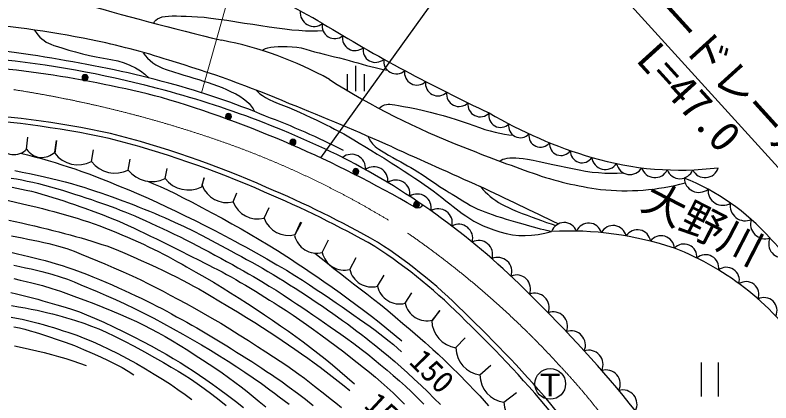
# Model space of a CAD drawing. Units: millimetres, scale not verified. Extents: x 40000 to 680000, y 20000 to 380000.
# Drawn here: x 85692 to 130026, y 295508 to 318284 of the extents above; entities that cross this region are included whole.
import ezdxf
from ezdxf.enums import TextEntityAlignment as Align

# ---------------------------------------------------------------- set-up
doc = ezdxf.new("R2010")
doc.units = ezdxf.units.MM
doc.header["$LTSCALE"] = 1000
doc.linetypes.add('CHAIN', pattern=[18.5, 12, -1.5, 3.5, -1.5])
for name, color, linetype, lineweight in [('M-BGD', 7, 'Continuous', 25), ('M-BMK', 2, 'CHAIN', 13), ('M-STR-HTXT', 7, 'Continuous', 13), ('M-STR-STRC', 7, 'Continuous', 25)]:
    doc.layers.add(name, color=color, linetype=linetype, lineweight=lineweight)
doc.styles.add('ＭＳ ゴシック', font='')
doc.styles.get('ＭＳ ゴシック').set_extended_font_data('MS Gothic')

msp = doc.modelspace()

# ---------------------------------------------------------------- hatches: boundary and pattern name
at = {"layer": 'M-BGD'}
for points in [[(89968, 314610, 0.41422), (89793, 314785, 0.41422), (89618, 314610, 0.41422), (89793, 314435, 0.41422)], [(98382, 312333, 0.41422), (98207, 312508, 0.41422), (98032, 312333, 0.41422), (98207, 312158, 0.41422)], [(102167, 310824, 0.41422), (101992, 310999, 0.41422), (101817, 310824, 0.41422), (101992, 310649, 0.41422)], [(105854, 309090, 0.41422), (105679, 309265, 0.41422), (105504, 309090, 0.41422), (105679, 308915, 0.41422)], [(109412, 307147, 0.41422), (109237, 307322, 0.41422), (109062, 307147, 0.41422), (109237, 306972, 0.41422)]]:
    msp.add_hatch(color=256, dxfattribs=at).paths.add_polyline_path(points)

# ---------------------------------------------------------------- linework, layer by layer
for p, q in [((105686, 313810), (105686, 315310)), ((105186, 313810), (105186, 314810)), ((106186, 313810), (106186, 314810)), ((86367, 310412), (86446, 311110)), ((88123, 310921), (88016, 310170)), ((88020, 310240), (88123, 310921)), ((90172, 309678), (90287, 310371)), ((92328, 309185), (92451, 309821)), ((94486, 308691), (94615, 309271)), ((96645, 308197), (96779, 308722)), ((96779, 308722), (96655, 308288)), ((98484, 307321), (98690, 307852)), ((100303, 306354), (100600, 306983)), ((102441, 306113), (102090, 305332)), ((102117, 305389), (102511, 306113)), ((103708, 304340), (104074, 305077)), ((105328, 303348), (105706, 304041)), ((106947, 302355), (107339, 303004)), ((108567, 301360), (108972, 301968)), ((110605, 300931), (110133, 300352)), ((110187, 300364), (110605, 300931)), ((111549, 298752), (112102, 299329)), ((112961, 297152), (113600, 297726)), ((125943, 297890), (125943, 295890)), ((126943, 297890), (126943, 295890)), ((114370, 295552), (115097, 296124))]:
    msp.add_line(p, q, dxfattribs=at)
for points in [[(93821, 317812), (93873, 317910), (93950, 317995), (94050, 318066), (94175, 318125), (94324, 318172), (94497, 318205), (94694, 318224), (94915, 318231), (95161, 318231), (95433, 318226), (95730, 318218), (96051, 318205), (96398, 318184), (96773, 318153), (97177, 318111), (97625, 318053), (98115, 317980), (99139, 317818), (99631, 317744), (100109, 317673), (100586, 317600), (101054, 317531), (101505, 317471), (101933, 317425), (102337, 317392), (102723, 317369), (103090, 317357), (103435, 317357), (103758, 317370)], [(86814, 317410), (86924, 317257), (87034, 317120), (87146, 316997), (87265, 316886), (87396, 316784), (87523, 316698), (87645, 316631), (87783, 316571), (87956, 316507), (88186, 316430), (88487, 316336), (88845, 316230), (89238, 316120), (89646, 316011), (90047, 315911), (90452, 315827), (90877, 315756), (91303, 315684), (91711, 315598), (92085, 315484), (92426, 315344), (92746, 315188), (93042, 315011), (93311, 314812), (93548, 314588)], [(100186, 316204), (100268, 316266), (100382, 316318), (100526, 316362), (100696, 316396), (100888, 316421), (101115, 316437), (101377, 316445), (101658, 316443), (101944, 316428), (102219, 316400), (102480, 316353), (102737, 316289), (102994, 316214), (103257, 316135), (103529, 316060), (103817, 315989), (104420, 315841), (104719, 315767), (105006, 315693), (105279, 315619), (105543, 315545), (105802, 315471), (106056, 315400), (106309, 315333), (106560, 315269), (106807, 315208), (107051, 315150), (107292, 315096), (107532, 315045)], [(93202, 316075), (93323, 315909), (93458, 315757), (93606, 315617), (93769, 315489), (93946, 315370), (94137, 315265), (94342, 315176), (94560, 315095), (95038, 314933), (95302, 314846), (95586, 314760), (95880, 314673), (96175, 314586), (96462, 314496), (96742, 314408), (97021, 314321), (97297, 314231), (97569, 314135), (97835, 314029), (98102, 313911), (98371, 313785), (98632, 313652), (98873, 313514), (99082, 313374), (99261, 313230), (99417, 313083), (99549, 312931), (99653, 312776), (99728, 312618)], [(99833, 313877), (99924, 313773), (100049, 313667), (100205, 313558), (100390, 313446), (100600, 313332), (100845, 313216), (101126, 313097), (101430, 312976), (101744, 312850), (102056, 312719), (102371, 312578), (102700, 312429), (103031, 312277), (103353, 312126), (103657, 311980), (103933, 311845), (104189, 311718), (104437, 311591), (104692, 311456), (104967, 311304), (105261, 311137), (105565, 310959), (105881, 310771), (106211, 310571), (106558, 310358), (106936, 310125), (107343, 309872), (107758, 309611), (108158, 309356), (108523, 309121), (108846, 308910), (109142, 308713), (109419, 308524), (109686, 308339), (109951, 308151), (110216, 307956), (110475, 307758), (110726, 307563), (110966, 307376), (111192, 307201), (111392, 307043), (111569, 306898), (111739, 306761), (111920, 306626), (112127, 306487), (112361, 306341), (112610, 306191), (112875, 306043), (113157, 305904), (113458, 305780), (113782, 305665), (114129, 305554), (114491, 305457), (114861, 305383), (115233, 305343), (115607, 305335), (115989, 305352), (116376, 305397), (116768, 305471), (117162, 305576)], [(107056, 312792), (107125, 312867), (107198, 312929), (107277, 312978), (107367, 313015), (107471, 313040), (107577, 313053), (107682, 313053), (107805, 313041), (107967, 313016), (108188, 312978), (108485, 312923), (108845, 312853), (109241, 312772), (109648, 312683), (110039, 312589), (110418, 312490), (110803, 312383), (111187, 312270), (111563, 312155), (111924, 312042), (112271, 311925), (112608, 311803), (112934, 311683), (113250, 311573), (113553, 311480), (113844, 311405), (114124, 311340), (114393, 311289), (114650, 311252), (114895, 311231)], [(106390, 311167), (106453, 311017), (106538, 310873), (106653, 310732), (106733, 310650), (106818, 310573), (106916, 310495), (107036, 310410), (107185, 310311), (107375, 310195), (107600, 310066), (107844, 309929), (108089, 309793), (108317, 309664), (108522, 309548), (108715, 309440), (108906, 309331), (109105, 309215), (109320, 309082), (109561, 308924), (109821, 308746), (110087, 308562), (110345, 308385), (110581, 308227), (110787, 308095), (110971, 307980), (111147, 307874), (111326, 307766), (111519, 307650), (111732, 307518), (111955, 307378), (112184, 307237), (112411, 307103), (112633, 306984), (112842, 306885), (113042, 306800), (113243, 306723), (113453, 306648), (113682, 306568), (113939, 306482), (114219, 306394), (114505, 306307), (115040, 306148), (115267, 306080), (115475, 306019), (115673, 305963), (115870, 305908), (116076, 305852), (116288, 305796), (116500, 305740), (116716, 305686), (116936, 305631), (117162, 305576)], [(86013, 310174), (86427, 310069), (86832, 309962), (87232, 309853), (87632, 309738), (88035, 309618), (88428, 309497), (88809, 309376), (89197, 309247), (89612, 309102), (90073, 308932), (90596, 308731), (91167, 308505), (91764, 308263), (92364, 308014), (92942, 307767), (93495, 307524), (94037, 307278), (94577, 307028), (95121, 306769), (95677, 306499), (96246, 306217), (96824, 305926), (97408, 305626), (97996, 305318), (98588, 305001), (98889, 304838), (99198, 304669), (99512, 304495), (99828, 304319), (100143, 304142), (100454, 303965), (100759, 303791), (101054, 303620), (101336, 303455), (101603, 303296), (102095, 302997), (102543, 302714), (102961, 302442), (103361, 302177), (103756, 301913), (104144, 301651), (104518, 301393), (104878, 301141), (105565, 300655), (105893, 300426), (106209, 300205), (106514, 299989), (106809, 299777), (107093, 299564), (107368, 299351), (107632, 299140), (107885, 298930), (108129, 298722), (108362, 298514)], [(114120, 309707), (114209, 309765), (114311, 309813), (114429, 309850), (114564, 309877), (114717, 309893), (114884, 309899), (115062, 309896), (115261, 309882), (115489, 309856), (115757, 309817), (116076, 309760), (116441, 309686), (117233, 309516), (117622, 309436), (118002, 309356), (118387, 309272), (118772, 309192), (119156, 309121), (119535, 309068), (119909, 309032), (120281, 309007), (120650, 308995), (121015, 308998), (121376, 309017)], [(85667, 309156), (86107, 309068), (86546, 308978), (86981, 308885), (87410, 308789), (87830, 308691), (88236, 308592), (88627, 308491), (89003, 308388), (89366, 308283), (89719, 308174), (90063, 308063), (90399, 307951), (90729, 307836), (91054, 307721), (91376, 307604), (91697, 307486), (92017, 307368), (92336, 307250), (92650, 307131), (92961, 307010), (93268, 306889), (93571, 306766), (93871, 306642), (94168, 306517), (94462, 306390), (94754, 306261), (95043, 306131), (95601, 305869), (96137, 305604), (96667, 305332), (97205, 305048), (98356, 304434), (98658, 304272), (98963, 304107), (99271, 303939), (99581, 303767), (99894, 303592), (100207, 303413), (100521, 303230), (100834, 303043), (101150, 302851), (101472, 302652), (101797, 302448), (102124, 302240), (102451, 302029), (102777, 301816), (103099, 301603), (103415, 301391), (103725, 301181), (104026, 300974), (104321, 300768), (104613, 300560), (104901, 300352), (105186, 300143), (105465, 299936), (105737, 299730), (106003, 299527), (106261, 299329), (106510, 299135), (106750, 298946), (107192, 298592), (107593, 298260), (107968, 297939), (108337, 297614), (108715, 297273), (109109, 296909), (109506, 296533), (109899, 296151), (110279, 295775), (110639, 295411)], [(85463, 308708), (85770, 308658), (86080, 308602), (86397, 308539), (86726, 308467), (87066, 308386), (87414, 308297), (87766, 308201), (88121, 308100), (88476, 307994), (88828, 307886), (89176, 307775), (89518, 307665), (89850, 307555), (90170, 307448), (90476, 307344), (90768, 307243), (91049, 307143), (91323, 307042), (91593, 306940), (91863, 306835), (92136, 306725), (92416, 306610), (92706, 306488), (93009, 306357), (93326, 306217), (93653, 306069), (93987, 305915), (94329, 305755), (94674, 305590), (95021, 305422), (95369, 305252), (95715, 305079), (96057, 304907), (96393, 304735), (96730, 304559), (97072, 304378), (97416, 304193), (97761, 304005), (98102, 303816), (98438, 303629), (98765, 303444), (99081, 303264), (99383, 303091), (99668, 302925), (100169, 302631), (100597, 302372), (101000, 302120), (101423, 301846), (101914, 301522), (102198, 301333), (102505, 301126), (102829, 300907), (103164, 300678), (103504, 300444), (103843, 300210), (104175, 299978), (104494, 299754), (104795, 299541), (105070, 299344), (105556, 298988), (105984, 298666), (106375, 298362), (106750, 298062), (107128, 297753), (107508, 297437), (107874, 297124), (108232, 296809), (108587, 296486), (108942, 296149), (109301, 295796), (109661, 295430)], [(85514, 308177), (85788, 308126), (86065, 308069), (86350, 308006), (86645, 307936), (86952, 307856), (87267, 307769), (87586, 307675), (87909, 307576), (88233, 307474), (88554, 307368), (88872, 307262), (89183, 307155), (89485, 307050), (89775, 306948), (90309, 306756), (90797, 306572), (91274, 306382), (91771, 306172), (92322, 305929), (92628, 305789), (92951, 305638), (93288, 305477), (93635, 305309), (93987, 305136), (94340, 304962), (94689, 304788), (95358, 304453), (95966, 304149), (96524, 303870), (96791, 303735), (97053, 303602), (97312, 303469), (97571, 303334), (97830, 303196), (98094, 303053), (98363, 302903), (98640, 302746), (98923, 302582), (99209, 302413), (99498, 302241), (99785, 302067), (100069, 301893), (100348, 301720), (100619, 301551), (100880, 301387), (101129, 301229), (101585, 300935), (102001, 300660), (102395, 300391), (102788, 300117), (103198, 299826), (103634, 299509), (104082, 299177), (104531, 298838), (104968, 298503), (105381, 298183), (105766, 297883), (106129, 297596), (106479, 297313), (106824, 297027), (107170, 296727), (107517, 296415), (107860, 296097), (108200, 295771), (108538, 295437)], [(93459, 308522), (93808, 308381), (94198, 308212), (94622, 308017), (95078, 307798), (95560, 307559), (96083, 307290), (96650, 306990), (97239, 306672), (97829, 306348), (98398, 306030), (98944, 305722), (99481, 305415), (100013, 305104), (100545, 304786), (101081, 304455), (101353, 304283), (101628, 304107), (101905, 303926), (102182, 303743), (102459, 303558), (102735, 303373), (103007, 303188), (103275, 303005), (103538, 302824), (103795, 302646), (104288, 302301), (104762, 301963), (105223, 301628), (105678, 301290), (106134, 300946), (106590, 300595), (107041, 300242), (107489, 299884), (107935, 299521), (108380, 299152)], [(113006, 308206), (113138, 308048), (113275, 307900), (113417, 307761), (113567, 307629), (113725, 307503), (113886, 307388), (114050, 307283), (114224, 307184), (114415, 307085), (114630, 306981), (114878, 306870), (115152, 306755), (115442, 306640), (115736, 306526), (116021, 306417), (116300, 306313), (116580, 306211), (116860, 306112), (117135, 306017), (117405, 305925)], [(85219, 307407), (85790, 307285), (86372, 307150), (86982, 306998), (87301, 306917), (87628, 306831), (87961, 306743), (88299, 306650), (88640, 306555), (88982, 306455), (89324, 306352), (89664, 306246), (89999, 306135), (90330, 306021), (90657, 305902), (90985, 305778), (91312, 305650), (91638, 305518), (91962, 305382), (92283, 305244), (92600, 305104), (92913, 304963), (93220, 304821), (93522, 304680), (93817, 304537), (94106, 304392), (94390, 304246), (94669, 304098), (94945, 303948), (95217, 303798), (95487, 303647), (95755, 303495), (96287, 303193), (96813, 302892), (97328, 302590), (97835, 302285), (98336, 301978), (98835, 301665), (99333, 301344), (99828, 301018), (100318, 300688), (100799, 300358), (101268, 300032), (101721, 299713), (102161, 299399), (102593, 299085), (103021, 298764), (103451, 298431), (103882, 298087), (104311, 297735), (104738, 297374), (105165, 297003), (105593, 296622)], [(85323, 306247), (85696, 306165), (86074, 306080), (86453, 305993), (86830, 305904), (87201, 305815), (87562, 305726), (87910, 305638), (88248, 305551), (88584, 305463), (88915, 305374), (89242, 305285), (89563, 305194), (89879, 305103), (90188, 305010), (90490, 304916), (90785, 304820), (91071, 304723), (91618, 304520), (92134, 304308), (92625, 304093), (93094, 303879), (93545, 303673), (93976, 303475), (94382, 303283), (94770, 303093), (95144, 302905), (95510, 302716), (95849, 302538), (96157, 302371), (96464, 302199), (96796, 302007), (97184, 301781), (97652, 301504), (98180, 301189), (98732, 300856), (99272, 300526), (99763, 300221), (100197, 299945), (100598, 299683), (100979, 299430), (101351, 299178), (101728, 298921), (102109, 298659), (102486, 298397), (102859, 298134), (103227, 297869), (103589, 297601), (103946, 297331), (104299, 297058), (104646, 296784), (104988, 296507), (105325, 296228)], [(85475, 305314), (85794, 305255), (86115, 305194), (86435, 305131), (86754, 305066), (87067, 305000), (87374, 304932), (87671, 304862), (87956, 304790), (88228, 304717), (88719, 304567), (89156, 304412), (89569, 304249), (90948, 303674), (91483, 303445), (92027, 303206), (92560, 302965), (93063, 302731), (93522, 302507), (93952, 302289), (94371, 302070), (94796, 301842), (95246, 301597), (95725, 301337), (96218, 301065), (96724, 300781), (97236, 300487), (97752, 300183), (98285, 299859), (98837, 299515), (99388, 299165), (99917, 298825), (100403, 298509), (100843, 298222), (101249, 297953), (101628, 297696), (101989, 297447), (102337, 297199), (102666, 296958), (102969, 296727), (103259, 296499), (103855, 296024), (104177, 295770), (104507, 295508), (104840, 295240)], [(85513, 304340), (85842, 304262), (86490, 304110), (86811, 304033), (87132, 303953), (87455, 303869), (87780, 303780), (88110, 303685), (88445, 303581), (88788, 303467), (89141, 303342), (89505, 303206), (89877, 303062), (90254, 302910), (90633, 302754), (91010, 302594), (91383, 302433), (91749, 302272), (92104, 302112), (92446, 301957), (92774, 301805), (93092, 301653), (93401, 301502), (93703, 301350), (94000, 301197), (94293, 301044), (94584, 300889), (94875, 300732), (95168, 300572), (95463, 300410), (95760, 300245), (96056, 300078), (96351, 299909), (96645, 299738), (96938, 299565), (97231, 299391), (97522, 299215), (97814, 299038), (98105, 298859), (98395, 298679), (98687, 298496), (98982, 298311), (99278, 298123), (99574, 297933), (99869, 297742), (100160, 297551), (100447, 297360), (100729, 297171), (101004, 296982), (101270, 296797), (101778, 296433), (102260, 296075), (102723, 295719), (103176, 295360)], [(103278, 304305), (103647, 304006), (104020, 303708), (104395, 303410), (104774, 303111), (105156, 302810), (105542, 302510), (106321, 301912), (106718, 301603), (107122, 301281), (107548, 300931), (107996, 300557), (108442, 300180), (108862, 299822), (109756, 299054), (109967, 298868), (110201, 298654), (110501, 298370), (110872, 298014), (111288, 297614), (111737, 297173), (112210, 296696), (112695, 296187), (112944, 295918), (113203, 295636), (113470, 295343)], [(85623, 303590), (85962, 303520), (86298, 303448), (86630, 303374), (86952, 303299), (87264, 303224), (87560, 303148), (87839, 303071), (88332, 302921), (88757, 302772), (89153, 302617), (89557, 302449), (90508, 302050), (91036, 301823), (91581, 301581), (92135, 301326), (92690, 301060), (93250, 300778), (93822, 300481), (94398, 300172), (94969, 299859), (95528, 299547), (96076, 299235), (96618, 298920), (97152, 298603), (97679, 298281), (98195, 297956), (98694, 297633), (99175, 297312), (99651, 296985), (100137, 296641), (100644, 296272), (100911, 296074), (101188, 295867), (101471, 295652), (101759, 295432)], [(85626, 302807), (85982, 302726), (86331, 302644), (86670, 302561), (86994, 302478), (87300, 302396), (87855, 302233), (88358, 302069), (88832, 301899), (89302, 301723), (89791, 301538), (90308, 301342), (90836, 301136), (91364, 300924), (91877, 300709), (92364, 300494), (92816, 300282), (93241, 300073), (93653, 299860), (94063, 299638), (94485, 299402), (94925, 299147), (95374, 298876), (95822, 298597), (96262, 298318), (96684, 298045), (97085, 297782), (97471, 297525), (97847, 297268), (98217, 297006), (98587, 296735), (98950, 296458), (99302, 296178), (99655, 295891), (100016, 295589), (100396, 295269)], [(85443, 301983), (85771, 301910), (86093, 301834), (86409, 301756), (86718, 301675), (87020, 301594), (87314, 301512), (87599, 301431), (87875, 301350), (88142, 301271), (88626, 301125), (89054, 300989), (89460, 300847), (89880, 300687), (90349, 300493), (90887, 300252), (91472, 299976), (92072, 299681), (92656, 299387), (93193, 299110), (93676, 298853), (94127, 298606), (94555, 298363), (94969, 298120), (95376, 297872), (95767, 297628), (96136, 297388), (96499, 297144), (96871, 296886), (97268, 296604), (97701, 296291), (98159, 295953), (98626, 295602), (99086, 295247)], [(85482, 301233), (85894, 301159), (86279, 301088), (86639, 301018), (86978, 300948), (87298, 300877), (87602, 300805), (87893, 300732), (88173, 300658), (88444, 300582), (88710, 300504), (88972, 300425), (89234, 300343), (89726, 300182), (90170, 300021), (90598, 299850), (91040, 299657), (91525, 299430), (92078, 299155), (92677, 298838), (93289, 298504), (93875, 298175), (94402, 297875), (94852, 297614), (95249, 297378), (95617, 297150), (95982, 296913), (96368, 296651), (96789, 296350), (97228, 296023), (97665, 295687), (98078, 295362)], [(85461, 300545), (85780, 300485), (86098, 300420), (86414, 300349), (86728, 300272), (87039, 300192), (87345, 300108), (87647, 300021), (87943, 299932), (88233, 299841), (88515, 299750), (88790, 299659), (89304, 299479), (89779, 299297), (90238, 299106), (90699, 298899), (91186, 298668), (91710, 298406), (92256, 298118), (92807, 297816), (93346, 297508), (93855, 297205), (94336, 296906), (94801, 296604), (95247, 296301), (95670, 295999), (96066, 295701)], [(85624, 299984), (85945, 299910), (86261, 299829), (86570, 299744), (86874, 299655), (87174, 299563), (87470, 299468), (87761, 299373), (88050, 299278), (88619, 299081), (89175, 298870), (89711, 298653), (90222, 298433), (90701, 298218), (91150, 298005), (91572, 297791), (91966, 297578), (92331, 297366), (92666, 297157)], [(85656, 298854), (86097, 298767), (86535, 298673), (86969, 298573), (87399, 298468), (87825, 298356), (88246, 298238), (88661, 298114), (89070, 297983), (89472, 297845), (89867, 297700)]]:
    msp.add_lwpolyline(points, dxfattribs=at)
for points in [[(89968, 314610, 0.41422), (89793, 314785, 0.41422), (89618, 314610, 0.41422), (89793, 314435, 0.41422)], [(98382, 312333, 0.41422), (98207, 312508, 0.41422), (98032, 312333, 0.41422), (98207, 312158, 0.41422)], [(102167, 310824, 0.41422), (101992, 310999, 0.41422), (101817, 310824, 0.41422), (101992, 310649, 0.41422)], [(105854, 309090, 0.41422), (105679, 309265, 0.41422), (105504, 309090, 0.41422), (105679, 308915, 0.41422)], [(109412, 307147, 0.41422), (109237, 307322, 0.41422), (109062, 307147, 0.41422), (109237, 306972, 0.41422)]]:
    msp.add_lwpolyline(points, format="xyb", close=True, dxfattribs=at)
msp.add_circle((117083, 296624), 900, dxfattribs=at)
for centre, radius, start, end in [((72569, 263017), 63018, 60.36803, 69.92718), ((141981, 500471), 188902, 253.78739, 256.47949), ((103226, 318438), 817, 174.2139, 307.8878), ((78461, 259207), 58799, 78.53689, 85.99591), ((104440, 317632), 731, 167.2048, 310.7757), ((156432, 404127), 101150, 238.59702, 244.8887), ((105632, 316926), 731, 167.9913, 311.5621), ((81804, 275794), 41878, 72.0419, 78.5095), ((93785, 295913), 21277, 60.913, 79.0753), ((78702, 264681), 51879, 79.3718, 86.8376), ((106834, 316237), 731, 168.7778, 312.3486), ((78728, 256644), 59340, 75.78116, 84.98566), ((78779, 255985), 60435, 74.71401, 80.96387), ((108045, 315565), 731, 169.5642, 313.135), ((77654, 248552), 66989, 75.62203, 87.48603), ((75194, 250381), 68109, 67.00833, 73.34328), ((109265, 314909), 731, 170.3507, 313.9215), ((127612, 351245), 43602, 237.4126, 248.956), ((110494, 314270), 731, 171.1371, 314.708), ((79526, 258489), 57356, 63.73518, 76.10087), ((83203, 271200), 44593, 67.3324, 75.0439), ((75059, 248760), 67480, 59.67424, 73.44332), ((111732, 313648), 731, 171.9236, 315.4944), ((46465, 173745), 149920, 65.84972, 68.34111), ((112978, 313043), 731, 172.71, 316.2809), ((78919, 253307), 59328, 77.97007, 87.09912), ((78919, 253307), 59028, 77.97594, 87.09858), ((83570, 267951), 47476, 63.2232, 69.2516), ((114165, 312368), 680, 165.5218, 316.2511), ((127048, 335503), 26660, 239.4725, 253.6118), ((115322, 311760), 680, 168.3496, 319.079), ((76746, 254475), 58687, 66.18927, 75.65728), ((116507, 311211), 680, 171.1775, 321.9068), ((76746, 254475), 58387, 66.18682, 75.65133), ((117718, 310720), 680, 174.0053, 324.7347), ((85610, 311157), 1062, 212.6462, 315.4897), ((87262, 310986), 1063, 212.6456, 315.4484), ((969447, 2222788), 2097407, 245.74397, 245.89879), ((147974, 399835), 96276, 248.02997, 250.65221), ((89391, 311222), 1731, 217.4193, 296.8312), ((105428, 309290), 820, 354.3708, 129.4233), ((85420, 271823), 42794, 44.6442, 62.9119), ((118952, 310290), 680, 176.8332, 327.5625), ((124683, 327316), 18138, 253.4828, 277.1297), ((120322, 310019), 801, 186.7344, 324.9605), ((91547, 310729), 1730, 217.3909, 296.8502), ((121763, 309719), 801, 191.4638, 329.6899), ((93704, 310236), 1731, 217.3783, 296.8496), ((106742, 308558), 820, 352.341, 127.3935), ((123223, 309538), 801, 196.1932, 334.4193), ((124694, 309478), 801, 200.9226, 339.1487), ((126165, 309540), 801, 205.6519, 343.8781), ((95863, 309743), 1733, 217.3872, 296.8222), ((108030, 307779), 820, 350.3113, 125.3638), ((122491, 327049), 19158, 250.4415, 262.6069), ((125805, 308740), 868, 181.6756, 308.2536), ((119980, 296269), 13397, 41.752, 68.2806), ((98109, 308824), 1549, 200.2521, 284.002), ((76904, 252336), 60588, 60.27851, 67.1423), ((-33124, -1089), 342078, 63.86666, 64.71745), ((121512, 321561), 13592, 263.7232, 284.8565), ((76904, 252336), 60288, 60.28625, 67.14467), ((109289, 306956), 820, 348.2815, 123.334), ((127206, 307984), 868, 175.0434, 301.6214), ((99924, 307837), 1530, 199.7098, 284.3424), ((128511, 307071), 868, 168.4112, 294.9893), ((109306, 307307), 350, 246.541, 336.541), ((110519, 306089), 820, 346.2518, 121.3043), ((101736, 306860), 1520, 199.4453, 284.4993), ((111716, 305178), 820, 344.222, 119.2745), ((117897, 305324), 777, 20.6876, 161.0393), ((119339, 305291), 777, 16.3733, 156.725), ((120774, 305150), 777, 12.059, 152.4107), ((129701, 306014), 868, 161.7791, 288.3571), ((118186, 286173), 19430, 71.4491, 93.0206), ((122194, 304902), 777, 7.7447, 148.0964), ((103386, 305631), 1330, 192.9817, 284.0439), ((112881, 304226), 820, 342.1923, 117.2448), ((123592, 304547), 777, 3.4304, 143.7821), ((130701, 304847), 804, 154.7135, 288.4853), ((113105, 289225), 23226, 28.8319, 43.4233), ((90372, 279266), 30269, 44.0917, 57.1591), ((90372, 279266), 30569, 44.1022, 57.1745), ((124928, 304077), 763, 355.1069, 137.3176), ((118379, 289218), 16501, 33.6248, 68.7189), ((105004, 304637), 1329, 192.8865, 284.1066), ((126202, 303447), 763, 350.0934, 132.3041), ((114012, 303233), 820, 340.1625, 115.215), ((106623, 303643), 1329, 192.8301, 284.1241), ((127415, 302709), 763, 345.08, 127.2907), ((115106, 302201), 820, 338.1328, 113.1853), ((128560, 301868), 763, 340.0665, 122.2772), ((108244, 302650), 1330, 192.8193, 284.0892), ((116175, 301111), 842, 338.7977, 111.3925), ((61902, 246657), 77224, 38.79869, 45.66748), ((129626, 300930), 763, 335.0531, 117.2638), ((109865, 301657), 1332, 192.8615, 283.9943), ((117252, 300015), 842, 337.6529, 110.2477), ((111768, 300372), 1635, 180.6952, 262.3089), ((66376, 252581), 66117, 39.43808, 46.23217), ((66376, 252581), 66417, 39.43536, 46.22734), ((118307, 298899), 842, 336.5081, 109.1029), ((113174, 298763), 1625, 180.3929, 262.4721), ((119339, 297761), 842, 335.3633, 107.9581), ((114582, 297159), 1621, 180.2635, 262.4951), ((120349, 296604), 842, 334.2185, 106.8133), ((121335, 295426), 842, 333.0737, 105.6685), ((115990, 295560), 1620, 180.2687, 262.4118)]:
    msp.add_arc(centre, radius, start, end, dxfattribs=at)
at = {"layer": 'M-BMK'}
for centre, radius, start, end in [((74960, 245359), 69370, 71.25086, 81.50683), ((80566, 261662), 52130, 58.7807, 71.3259), ((78791, 262186), 52632, 42.2818, 56.8319), ((90261, 271896), 37618, 30.1201, 43.0941)]:
    msp.add_arc(centre, radius, start, end, dxfattribs=at)
at = {"layer": 'M-STR-HTXT'}
msp.add_line((96620, 313727), (101752, 331842), dxfattribs=at)
msp.add_lwpolyline([(81543, 333135), (101456, 330798), (109177, 328608), (119107, 321835), (142160, 296437)], dxfattribs=at)
at = {"layer": 'M-STR-STRC'}
msp.add_line((103629, 309906), (112043, 321637), dxfattribs=at)

# ---------------------------------------------------------------- texts
at = {"layer": 'M-BGD', "style": 'ＭＳ ゴシック'}
for s, rotation, p in [('150', 315, (110159, 297374)), ('155', 317.121, (107539, 294848))]:
    msp.add_text(s, height=1320, rotation=rotation, dxfattribs=at).set_placement(p, align=Align.MIDDLE_CENTER)
msp.add_text('Ｔ', height=1320, dxfattribs=at).set_placement((117078, 296560), align=Align.MIDDLE_CENTER)
at = {"layer": 'M-STR-HTXT', "style": 'ＭＳ ゴシック'}
for s, p in [('ガードレール', (126075, 314233)), ('L=47.0', (124150, 312485))]:
    msp.add_text(s, height=1833, rotation=312.228, dxfattribs=at).set_placement(p, align=Align.BOTTOM_CENTER)
at = {"layer": 'M-STR-STRC', "style": 'ＭＳ ゴシック'}
msp.add_text('大野川', height=1833, rotation=332.784, dxfattribs=at).set_placement((125379, 304734), align=Align.BOTTOM_CENTER)

doc.saveas('drawing.dxf')
